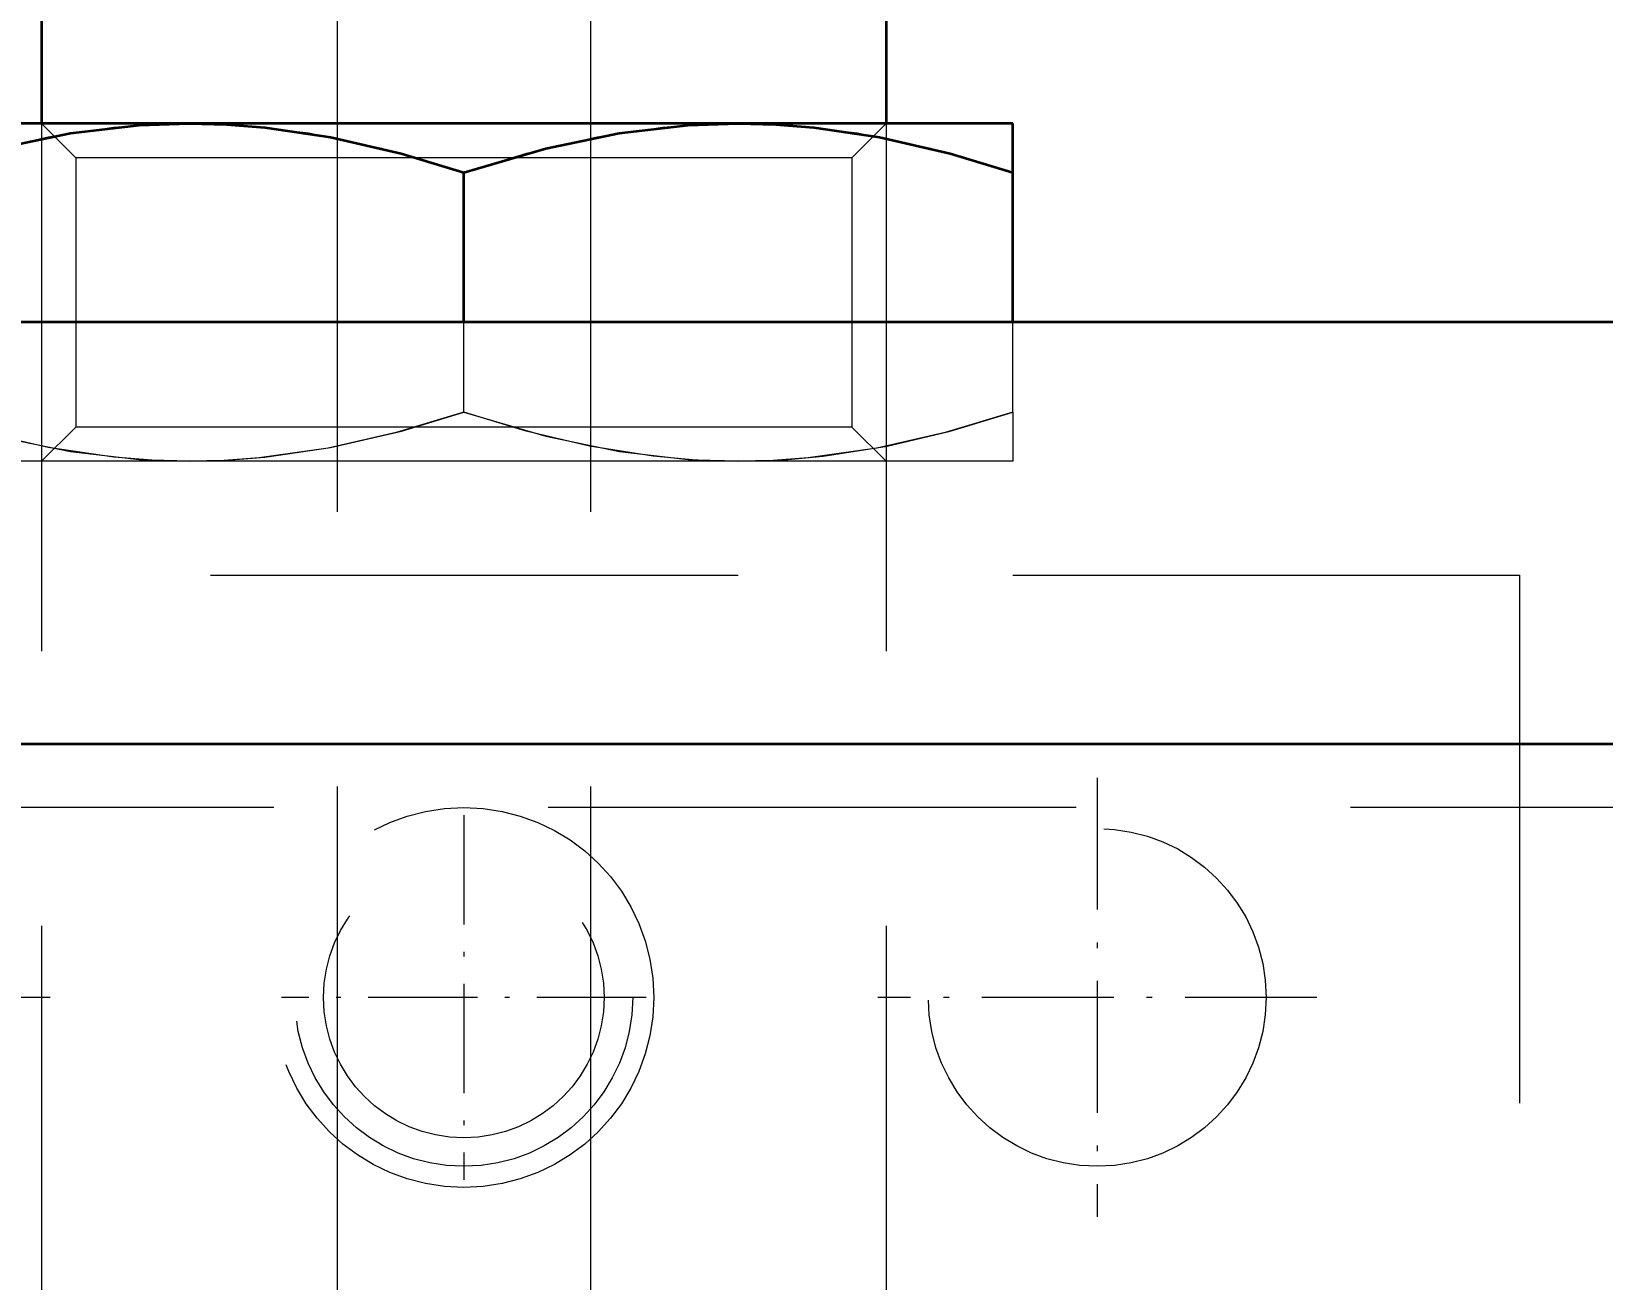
# Model space of a CAD drawing. Header units: millimetres. Extents: x -10155 to 20189, y -25550 to -22580.
# Drawn here: x -8976.49 to -8939.28, y -23060.69 to -23031.12 of the extents above; entities that cross this region are included whole.
import ezdxf

# ---------------------------------------------------------------- set-up
doc = ezdxf.new("R2010")
doc.units = ezdxf.units.MM
for name, pattern in [('CENTER-HOKUTO', [23, 20, -1, 1, -1]), ('DASHDOT', [18.5, 12, -3, 0.5, -3]), ('DASHSPACE', [30, 12, -18]), ('HIDDEN-HOKUTO', [3.8, 2.5, -1.3])]:
    doc.linetypes.add(name, pattern=pattern)
doc.layers.add('AM_7', color=2, linetype='CENTER-HOKUTO', lineweight=30)
doc.layers.add('AM_HID', color=1, linetype='HIDDEN-HOKUTO', lineweight=25)
doc.layers.add('word_dim', color=253, linetype='Continuous')
doc.styles.get("Standard").update_dxf_attribs({"font": 'romans.shx', "bigfont": 'bigfont.shx'})
doc.dimstyles.new('RS-1-5', dxfattribs={"dimscale": 5, "dimtxt": 3.5, "dimasz": 3, "dimexe": 1, "dimexo": 0, "dimgap": 1, "dimtad": 3, "dimdsep": 46, "dimtxsty": 'Standard', "dimblk1": 'OPEN', "dimblk2": 'OPEN', "dimsah": 1, "dimcen": 0, "dimclrd": 256, "dimclre": 256, "dimclrt": 3, "dimadec": 0, "dimazin": 0, "dimtfac": 1, "dimtmove": 0, "dimatfit": 3, "dimldrblk": 'OPEN', "dimfxl": 0, "dimtolj": 1, "dimtzin": 0, "dimarcsym": 0})

# ---------------------------------------------------------------- blocks, each defined once
blk = doc.blocks.new('_Open')
at = {"color": 0, "lineweight": -2}
for p, q in [((-1, 0.16667), (0, 0)), ((-1, -0.16667), (0, 0)), ((0, 0), (-1, 0))]:
    blk.add_line(p, q, dxfattribs=at)
blk = doc.blocks.new('*D754')
at = {"layer": 'DEFPOINTS', "color": 0, "ltscale": 2}
for p in [(-8616.248, -22750.69), (-9696.248, -23547.806), (-8616.248, -23589.18)]:
    blk.add_point(p, dxfattribs=at)
at = {"layer": 'word_dim', "lineweight": -2, "ltscale": 2}
for p, q in [((-9696.248, -23547.806), (-9696.248, -22745.69)), ((-8616.248, -23589.18), (-8616.248, -22745.69)), ((-9681.248, -22750.69), (-8631.248, -22750.69))]:
    blk.add_line(p, q, dxfattribs=at)
at = {"layer": 'word_dim', "lineweight": -2, "ltscale": 2, "xscale": 15, "yscale": 15, "zscale": 15, "rotation": 180}
blk.add_blockref('_Open', (-9696.248, -22750.69), dxfattribs=at)
at = {"layer": 'word_dim', "lineweight": -2, "ltscale": 2, "xscale": 15, "yscale": 15, "zscale": 15}
blk.add_blockref('_Open', (-8616.248, -22750.69), dxfattribs=at)
at = {"layer": 'word_dim', "color": 3, "ltscale": 2, "insert": (-9156.248, -22736.94), "char_height": 17.5, "attachment_point": 5}
blk.add_mtext('\\A1;1080', dxfattribs=at)
blk = doc.blocks.new('aa1')
for p, q in [((-0.4, 0.06667), (0, 0)), ((0, 0), (-1, 0)), ((-0.4, -0.06667), (0, 0))]:
    blk.add_line(p, q)
blk = doc.blocks.new('aa2')
blk.add_circle((0, 0), 1)
blk = doc.blocks.new('*D768')
at = {"layer": 'DEFPOINTS', "color": 0, "linetype": 'Continuous', "ltscale": 2}
for p in [(-8745.481, -22818.667), (-8745.481, -22818.667), (-8946.473, -23127.169)]:
    blk.add_point(p, dxfattribs=at)
at = {"layer": 'word_dim', "linetype": 'Continuous', "lineweight": -2, "ltscale": 2}
blk.add_line((-8926.003, -23095.749), (-8765.952, -22850.087), dxfattribs=at)
at = {"layer": 'word_dim', "linetype": 'Continuous', "lineweight": -2, "ltscale": 2, "xscale": 37.5, "yscale": 37.5, "zscale": 37.5}
for name, p, rotation in [('aa2', (-8745.481, -22818.667), 56.91535859627189), ('aa1', (-8946.473, -23127.169), 236.9153585962719)]:
    blk.add_blockref(name, p, dxfattribs=dict(at, rotation=rotation))
at = {"layer": 'word_dim', "color": 3, "linetype": 'Continuous', "ltscale": 2, "insert": (-8845.977, -22972.918), "char_height": 0.000005, "attachment_point": 5, "rotation": 56.9154}
blk.add_mtext('\\A1;368.2', dxfattribs=at)

msp = doc.modelspace()

# ---------------------------------------------------------------- linework, layer by layer
at = {"color": 7, "lineweight": 35}
for p, q in [((-8976.248, -23011.804), (-8976.248, -23033.304)), ((-8956.248, -23011.804), (-8956.248, -23033.304)), ((-9315.748, -23038.004), (-8673.748, -23038.004)), ((-8666.748, -23048.004), (-9315.748, -23048.004))]:
    msp.add_line(p, q, dxfattribs=at)
at = {"color": 7, "lineweight": 35, "ltscale": 0.162488}
msp.add_line((-8972.748, -23033.304), (-8979.248, -23033.304), dxfattribs=at)
at = {"color": 7, "lineweight": 35, "ltscale": 0.1625}
for p, q in [((-8966.248, -23033.304), (-8972.748, -23033.304)), ((-8959.748, -23033.304), (-8966.248, -23033.304))]:
    msp.add_line(p, q, dxfattribs=at)
at = {"color": 7, "lineweight": 35, "ltscale": 0.162512}
msp.add_line((-8953.248, -23033.304), (-8959.748, -23033.304), dxfattribs=at)
at = {"color": 7, "lineweight": 35, "ltscale": 0.029027}
msp.add_line((-8953.248, -23034.465), (-8953.248, -23033.304), dxfattribs=at)
at = {"color": 7, "lineweight": 35, "ltscale": 0.08847}
for p, q in [((-8966.248, -23038.004), (-8966.248, -23034.465)), ((-8953.248, -23038.004), (-8953.248, -23034.465))]:
    msp.add_line(p, q, dxfattribs=at)
at = {"color": 7, "lineweight": 35}
for points in [[(-8979.248, -23034.465), (-8977.308, -23033.896), (-8975.566, -23033.535), (-8973.935, -23033.345), (-8972.748, -23033.304)], [(-8972.748, -23033.304), (-8971.858, -23033.327), (-8970.958, -23033.398), (-8969.403, -23033.628), (-8967.728, -23034.016), (-8966.248, -23034.465)], [(-8966.248, -23034.465), (-8964.309, -23033.896), (-8962.566, -23033.535), (-8960.934, -23033.345), (-8959.748, -23033.304)], [(-8959.748, -23033.304), (-8958.858, -23033.327), (-8957.958, -23033.398), (-8956.402, -23033.628), (-8954.728, -23034.016), (-8953.248, -23034.465)]]:
    msp.add_lwpolyline(points, dxfattribs=at)
at = {"color": 7, "linetype": 'DASHSPACE', "lineweight": 13}
msp.add_circle((-8966.248, -23054.004), 4, dxfattribs=at)
at = {"layer": 'AM_7', "color": 2, "linetype": 'DASHDOT', "lineweight": 13, "ltscale": 0.259999}
msp.add_line((-8951.248, -23048.804), (-8951.248, -23059.204), dxfattribs=at)
at = {"layer": 'AM_7', "color": 2, "linetype": 'DASHDOT', "lineweight": 13, "ltscale": 0.216028}
for p, q in [((-8966.248, -23049.683), (-8966.248, -23058.324)), ((-8961.927, -23054.004), (-8970.568, -23054.004))]:
    msp.add_line(p, q, dxfattribs=at)
at = {"layer": 'AM_7', "color": 2, "linetype": 'DASHDOT', "lineweight": 13, "ltscale": 0.260004}
for p, q in [((-8976.047, -23054.004), (-8986.447, -23054.004)), ((-8946.047, -23054.004), (-8956.447, -23054.004))]:
    msp.add_line(p, q, dxfattribs=at)
at = {"layer": 'AM_HID', "color": 1, "lineweight": 13, "ltscale": 5}
for p, q in [((-8969.248, -23011.004), (-8969.248, -23112.004)), ((-8963.248, -23011.004), (-8963.248, -23112.004)), ((-8976.248, -23033.304), (-8976.248, -23111.204)), ((-8975.436, -23034.116), (-8976.248, -23033.304)), ((-8957.06, -23034.116), (-8956.248, -23033.304)), ((-8956.248, -23033.304), (-8956.248, -23111.204)), ((-8966.248, -23034.116), (-8975.436, -23034.116)), ((-8966.247, -23034.116), (-8975.436, -23034.116)), ((-8975.436, -23034.116), (-8975.436, -23040.492)), ((-8957.06, -23034.116), (-8966.248, -23034.116)), ((-8957.06, -23034.116), (-8966.247, -23034.116)), ((-8957.06, -23034.116), (-8957.06, -23040.492)), ((-8966.247, -23040.143), (-8966.247, -23034.465)), ((-8966.248, -23040.143), (-8966.248, -23038.004)), ((-8953.248, -23040.143), (-8953.248, -23038.004)), ((-8953.248, -23040.143), (-8953.248, -23041.304)), ((-8975.436, -23040.492), (-8976.248, -23041.304)), ((-8966.248, -23040.492), (-8975.436, -23040.492)), ((-8966.247, -23040.492), (-8975.436, -23040.492)), ((-8957.06, -23040.492), (-8966.248, -23040.492)), ((-8957.06, -23040.492), (-8966.247, -23040.492)), ((-8957.06, -23040.492), (-8956.248, -23041.304)), ((-8972.748, -23041.304), (-8979.248, -23041.304)), ((-8966.248, -23041.304), (-8972.748, -23041.304)), ((-8959.748, -23041.304), (-8966.248, -23041.304)), ((-8953.248, -23041.304), (-8959.748, -23041.304)), ((-8991.248, -23044.004), (-8941.248, -23044.004)), ((-8991.248, -23044.004), (-8941.248, -23044.004)), ((-8941.248, -23044.004), (-8941.248, -23080.004)), ((-8941.248, -23044.004), (-8941.248, -23064.004)), ((-8666.748, -23049.504), (-9655.748, -23049.504))]:
    msp.add_line(p, q, dxfattribs=at)
for points in [[(-8972.747, -23033.304), (-8973.637, -23033.327), (-8974.537, -23033.398), (-8976.092, -23033.628), (-8977.767, -23034.016), (-8979.247, -23034.465)], [(-8966.247, -23034.465), (-8968.186, -23033.896), (-8969.929, -23033.535), (-8971.561, -23033.345), (-8972.747, -23033.304)], [(-8959.747, -23033.304), (-8960.636, -23033.327), (-8961.537, -23033.398), (-8963.092, -23033.628), (-8964.767, -23034.016), (-8966.247, -23034.465)], [(-8953.247, -23034.465), (-8955.186, -23033.896), (-8956.929, -23033.535), (-8958.561, -23033.345), (-8959.747, -23033.304)], [(-8972.748, -23041.304), (-8973.637, -23041.28), (-8974.538, -23041.21), (-8976.093, -23040.979), (-8977.768, -23040.592), (-8979.248, -23040.143)], [(-8979.247, -23040.143), (-8977.308, -23040.712), (-8975.565, -23041.072), (-8973.934, -23041.262), (-8972.747, -23041.304)], [(-8966.248, -23040.143), (-8967.849, -23040.624), (-8969.464, -23040.991), (-8971.096, -23041.223), (-8971.92, -23041.283), (-8972.748, -23041.304)], [(-8972.747, -23041.304), (-8971.857, -23041.28), (-8970.957, -23041.21), (-8969.401, -23040.979), (-8967.727, -23040.592), (-8966.247, -23040.143)], [(-8959.748, -23041.304), (-8960.756, -23041.274), (-8961.76, -23041.185), (-8963.272, -23040.945), (-8964.769, -23040.591), (-8966.248, -23040.143)], [(-8966.247, -23040.143), (-8964.307, -23040.711), (-8962.564, -23041.072), (-8960.933, -23041.262), (-8959.747, -23041.304)], [(-8953.248, -23040.143), (-8954.849, -23040.624), (-8956.464, -23040.991), (-8958.096, -23041.223), (-8958.92, -23041.283), (-8959.748, -23041.304)], [(-8959.747, -23041.304), (-8958.739, -23041.274), (-8957.735, -23041.185), (-8956.223, -23040.945), (-8954.727, -23040.591), (-8953.247, -23040.143)]]:
    msp.add_lwpolyline(points, dxfattribs=at)
for centre, radius in [((-8966.248, -23054.004), 4.5), ((-8951.248, -23054.004), 4), ((-8951.248, -23054.004), 4), ((-8966.248, -23054.004), 3.323)]:
    msp.add_circle(centre, radius, dxfattribs=at)

# ---------------------------------------------------------------- dimensions: what is measured, and where the dimension line sits
at = {"layer": 'word_dim', "ltscale": 2}
dim = msp.add_linear_dim(base=(-8616.248, -22750.69), p1=(-9696.248, -23547.806), p2=(-8616.248, -23589.18), dimstyle='RS-1-5', dxfattribs=at)
dim.commit()
dim.dimension.update_dxf_attribs({"geometry": '*D754', "text_midpoint": (-9156.248, -22736.94)})
at = {"layer": 'word_dim', "color": 3, "linetype": 'Continuous', "ltscale": 2}
dim = msp.add_aligned_dim(p1=(-8946.473, -23127.169), p2=(-8745.481, -22818.667), distance=0, dimstyle='RS-1-5', override={"dimtxt": 1e-06, "dimasz": 7.5, "dimgap": 0, "dimblk1": 'aa1', "dimblk2": 'aa2', "dimse1": 1, "dimse2": 1}, dxfattribs=at)
dim.commit()
dim.dimension.update_dxf_attribs({"geometry": '*D768', "text_midpoint": (-8845.977, -22972.918)})

doc.saveas('drawing.dxf')
